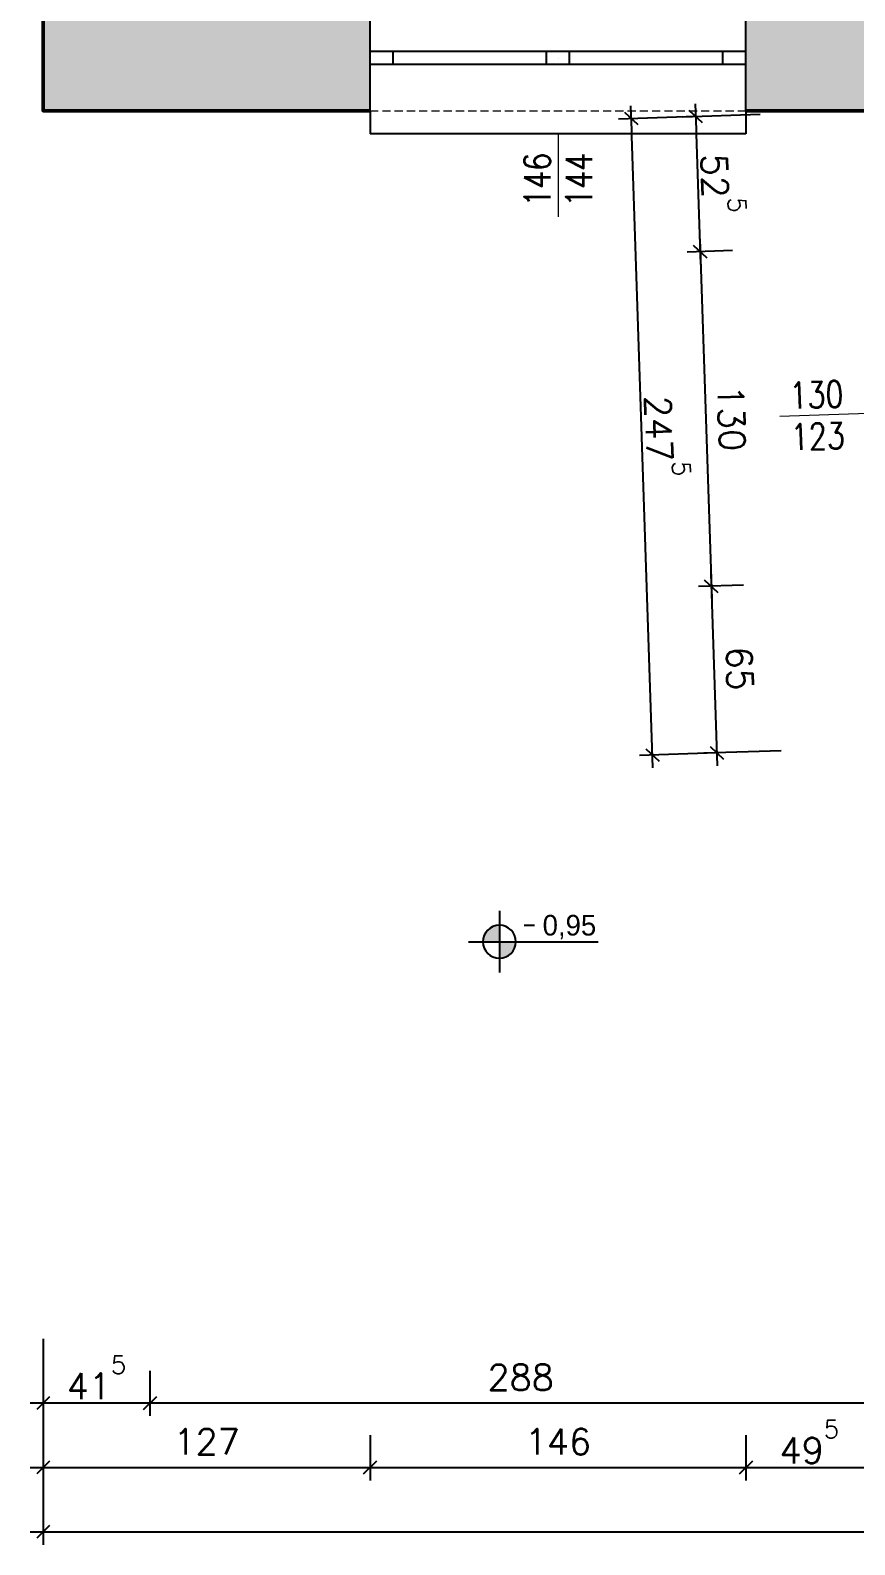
# Model space of a CAD drawing. Header units: centimetres. Extents: x -278 to 5400, y -923 to 511.
# Drawn here: x 1665 to 1985, y -850 to -262 of the extents above; entities that cross this region are included whole.
import ezdxf
from ezdxf.enums import TextEntityAlignment as Align

# ---------------------------------------------------------------- set-up
doc = ezdxf.new("R2010")
doc.units = ezdxf.units.CM
doc.header["$LTSCALE"] = 0.1
doc.linetypes.add('HIDDEN', pattern=[9.525, 6.35, -3.175])
for name, color, linetype, lineweight in [('2DA_ALW', 7, 'Continuous', 25), ('2DA_DIM_5', 7, 'Continuous', 5), ('2DA_HIDDE', 253, 'HIDDEN', 9), ('2DA_OPIS_STOLARKI', 113, 'Continuous', 9), ('2DA_WAL_ISTN', 31, 'Continuous', 50), ('2DA_WIN', 7, 'Continuous', 25)]:
    doc.layers.add(name, color=color, linetype=linetype, lineweight=lineweight)
doc.layers.add('_A_AK_hatch_sciany', color=8, linetype='Continuous', lineweight=5, transparency=0.5)
doc.layers.add('CP_UCSSPEC', color=2, linetype='Continuous')
doc.layers.add('CP_WIPEOUT', color=255, linetype='Continuous')
doc.layers.get('CP_UCSSPEC').off()
doc.styles.add('CP_ATTR', font='ROMANS.SHX')
doc.styles.add('CP_ISOTXT', font='cp_isocp.shx')
doc.styles.add('CP_TXT', font='ROMANS.SHX')
doc.dimstyles.new('CP_ADIM_CM_CM_50', dxfattribs={"dimscale": 5, "dimtxt": 3, "dimasz": 1.5, "dimexe": 1.5, "dimexo": 0, "dimgap": 1.5, "dimtad": 1, "dimtxsty": 'CP_TXT', "dimblk": 'OBLIQUE', "dimcen": 2.5, "dimdle": 1.5, "dimadec": 0, "dimazin": 0, "dimtfac": 1, "dimtix": 1, "dimtmove": 2, "dimatfit": 3, "dimfxl": 1, "dimtvp": 1.5, "dimarcsym": 0})

# ---------------------------------------------------------------- blocks, each defined once
blk = doc.blocks.new('2da_aoz01a')
blk.add_line((0, 1.261), (0, -4.388))
at = {"linetype": 'ByBlock', "style": 'CP_ATTR', "width": 0.8, "flags": 8}
blk.add_attdef('HEIGHT', text='', height=0.85, rotation=270, dxfattribs=at).set_placement((-0.68, -3.183), align=Align.MIDDLE)
blk.add_attdef('WIDTH', text='', height=0.85, rotation=270, dxfattribs=at).set_placement((0.668, -3.183), align=Align.MIDDLE_CENTER)
blk = doc.blocks.new('cp_ucs2d')
at = {"layer": 'Defpoints'}
blk.add_line((0, 0), (0, 0), dxfattribs=at)
blk.add_point((0, 0), dxfattribs=at)
blk = doc.blocks.new('2arch_d254a24000anbn_6a2gvp')
blk.add_wipeout([(-73, 50), (-73, 41), (-73, 41), (-73, 23), (-73, 23), (-73, 18), (-73, 0), (-73, 0), (-73, 0), (73, 0), (73, 0), (73, 0), (73, 18), (73, 23), (73, 23), (73, 41), (73, 41), (73, 50)]).dxf.layer = 'CP_WIPEOUT'
for p, q in [((-73, 41), (-73, 50)), ((-73, 50), (73, 50)), ((73, 41), (73, 50)), ((-73, 41), (-73, 23)), ((-73, 41), (-73, 41)), ((73, 41), (73, 41)), ((73, 41), (73, 23)), ((-73, 23), (73, 23)), ((-73, 23), (-73, 18)), ((-73, 18), (73, 18)), ((-73, 18), (-73, 0)), ((-64, 23), (-64, 18)), ((-4.5, 23), (-4.5, 18)), ((4.5, 23), (4.5, 18)), ((64, 23), (64, 18)), ((73, 23), (73, 18)), ((73, 18), (73, 0)), ((-73, 0), (-73, 0)), ((-73, 0), (-73, 0)), ((-73, 0), (73, 0)), ((73, 0), (73, 0)), ((73, 0), (73, 0))]:
    blk.add_line(p, q)
at = {"layer": '2DA_HIDDE', "ltscale": 5}
for p, q in [((73, 41), (-73, 41)), ((-73, 0), (73, 0))]:
    blk.add_line(p, q, dxfattribs=at)
at = {"layer": 'CP_UCSSPEC'}
blk.add_blockref('cp_ucs2d', (0, 20.5), dxfattribs=at)
at = {"linetype": 'ByBlock', "style": 'CP_ATTR', "flags": 9}
for tag, p in [('OTHER', (-0.17, 0)), ('CHARACTER', (-0.17, 0)), ('ORDER-NO', (-0.17, 0)), ('PRODUCT-TYPE', (-0.17, 0)), ('NUMBER', (-0.17, 0)), ('NAME', (-0.17, 0)), ('PRICE', (-0.16, 0)), ('WEIGHT', (-0.16, 0)), ('ARTICLE', (-0.16, 0)), ('PRODUCER', (-0.17, 0)), ('GROUP', (-0.16, 0))]:
    blk.add_attdef(tag, text='', height=0.00005, dxfattribs=at).set_placement(p, align=Align.MIDDLE_LEFT)
blk = doc.blocks.new('2da_aoz02a')
blk.add_line((0, -1.261), (0, 4.388))
at = {"linetype": 'ByBlock', "style": 'CP_ATTR', "width": 0.8, "flags": 8}
blk.add_attdef('HEIGHT', text='', height=0.85, rotation=270, dxfattribs=at).set_placement((-0.68, 3.183), align=Align.MIDDLE)
at = {"linetype": 'ByBlock', "style": 'CP_ATTR', "width": 0.8}
blk.add_attdef('WIDTH', text='', height=0.85, rotation=270, dxfattribs=at).set_placement((0.668, 3.183), align=Align.MIDDLE_CENTER)
blk = doc.blocks.new('_Oblique')
at = {"color": 0, "linetype": 'ByBlock', "lineweight": -2}
blk.add_line((-0.5, -0.5), (0.5, 0.5), dxfattribs=at)
blk = doc.blocks.new('*D524')
at = {"layer": '2DA_DIM_5', "color": 0, "lineweight": -2}
for p, q in [((1669.74, -820), (1669.74, -850)), ((2614.24, -820), (2614.24, -850)), ((1664.74, -845), (2619.24, -845))]:
    blk.add_line(p, q, dxfattribs=at)
at = {"layer": 'Defpoints', "color": 0}
for p in [(1669.74, -820), (2614.24, -820), (2614.24, -845)]:
    blk.add_point(p, dxfattribs=at)
at = {"layer": '2DA_DIM_5', "color": 0, "lineweight": -2, "xscale": 5, "yscale": 5, "zscale": 5, "rotation": 180}
blk.add_blockref('_Oblique', (1669.74, -845), dxfattribs=at)
at = {"layer": '2DA_DIM_5', "color": 0, "lineweight": -2, "xscale": 5, "yscale": 5, "zscale": 5}
blk.add_blockref('_Oblique', (2614.24, -845), dxfattribs=at)
at = {"layer": '2DA_DIM_5', "color": 0, "insert": (2141.99, -835), "char_height": 10, "attachment_point": 5, "style": 'CP_TXT'}
blk.add_mtext('944{\\A1;{\\H0.7x;\\S5^ ;}}', dxfattribs=at)
blk = doc.blocks.new('*D525')
at = {"layer": '2DA_DIM_5', "color": 0, "lineweight": -2}
for p, q in [((1669.74, -795), (1669.74, -825)), ((1796.74, -807.5), (1796.74, -825)), ((1664.74, -820), (1801.74, -820))]:
    blk.add_line(p, q, dxfattribs=at)
at = {"layer": 'Defpoints', "color": 0}
for p in [(1669.74, -795), (1796.74, -807.5), (1796.74, -820)]:
    blk.add_point(p, dxfattribs=at)
at = {"layer": '2DA_DIM_5', "color": 0, "lineweight": -2, "xscale": 5, "yscale": 5, "zscale": 5, "rotation": 180}
blk.add_blockref('_Oblique', (1669.74, -820), dxfattribs=at)
at = {"layer": '2DA_DIM_5', "color": 0, "lineweight": -2, "xscale": 5, "yscale": 5, "zscale": 5}
blk.add_blockref('_Oblique', (1796.74, -820), dxfattribs=at)
at = {"layer": '2DA_DIM_5', "color": 0, "insert": (1733.24, -810), "char_height": 10, "attachment_point": 5, "style": 'CP_TXT'}
blk.add_mtext('127', dxfattribs=at)
blk = doc.blocks.new('*D526')
at = {"layer": '2DA_DIM_5', "color": 0, "lineweight": -2}
for p, q in [((1796.74, -807.5), (1796.74, -825)), ((1942.74, -807.5), (1942.74, -825)), ((1791.74, -820), (1947.74, -820))]:
    blk.add_line(p, q, dxfattribs=at)
at = {"layer": 'Defpoints', "color": 0}
for p in [(1796.74, -807.5), (1942.74, -807.5), (1942.74, -820)]:
    blk.add_point(p, dxfattribs=at)
at = {"layer": '2DA_DIM_5', "color": 0, "lineweight": -2, "xscale": 5, "yscale": 5, "zscale": 5, "rotation": 180}
blk.add_blockref('_Oblique', (1796.74, -820), dxfattribs=at)
at = {"layer": '2DA_DIM_5', "color": 0, "lineweight": -2, "xscale": 5, "yscale": 5, "zscale": 5}
blk.add_blockref('_Oblique', (1942.74, -820), dxfattribs=at)
at = {"layer": '2DA_DIM_5', "color": 0, "insert": (1869.74, -810), "char_height": 10, "attachment_point": 5, "style": 'CP_TXT'}
blk.add_mtext('146', dxfattribs=at)
blk = doc.blocks.new('*D527')
at = {"layer": '2DA_DIM_5', "color": 0, "lineweight": -2}
for p, q in [((1942.74, -807.5), (1942.74, -825)), ((1992.08, -807.5), (1992.08, -825)), ((1937.74, -820), (1997.08, -820))]:
    blk.add_line(p, q, dxfattribs=at)
at = {"layer": 'Defpoints', "color": 0}
for p in [(1942.74, -807.5), (1992.08, -807.5), (1992.08, -820)]:
    blk.add_point(p, dxfattribs=at)
at = {"layer": '2DA_DIM_5', "color": 0, "lineweight": -2, "xscale": 5, "yscale": 5, "zscale": 5, "rotation": 180}
blk.add_blockref('_Oblique', (1942.74, -820), dxfattribs=at)
at = {"layer": '2DA_DIM_5', "color": 0, "lineweight": -2, "xscale": 5, "yscale": 5, "zscale": 5}
blk.add_blockref('_Oblique', (1992.08, -820), dxfattribs=at)
at = {"layer": '2DA_DIM_5', "color": 0, "insert": (1967.41, -810), "char_height": 10, "attachment_point": 5, "style": 'CP_TXT'}
blk.add_mtext('49{\\A1;{\\H0.7x;\\S5^ ;}}', dxfattribs=at)
blk = doc.blocks.new('*D538')
at = {"layer": '2DA_DIM_5', "color": 0, "lineweight": -2}
for p, q in [((1711.24, -782.5), (1711.24, -800)), ((1999.24, -782.5), (1999.24, -800)), ((2004.24, -795), (1706.24, -795))]:
    blk.add_line(p, q, dxfattribs=at)
at = {"layer": 'Defpoints', "color": 0}
for p in [(1711.24, -782.5), (1999.24, -782.5), (1711.24, -795)]:
    blk.add_point(p, dxfattribs=at)
at = {"layer": '2DA_DIM_5', "color": 0, "lineweight": -2, "xscale": 5, "yscale": 5, "zscale": 5, "rotation": 180}
blk.add_blockref('_Oblique', (1711.24, -795), dxfattribs=at)
at = {"layer": '2DA_DIM_5', "color": 0, "lineweight": -2, "xscale": 5, "yscale": 5, "zscale": 5}
blk.add_blockref('_Oblique', (1999.24, -795), dxfattribs=at)
at = {"layer": '2DA_DIM_5', "color": 0, "insert": (1855.24, -785), "char_height": 10, "attachment_point": 5, "style": 'CP_TXT'}
blk.add_mtext('288', dxfattribs=at)
blk = doc.blocks.new('*D539')
at = {"layer": '2DA_DIM_5', "color": 0, "lineweight": -2}
for p, q in [((1669.74, -770), (1669.74, -800)), ((1711.24, -782.5), (1711.24, -800)), ((1716.24, -795), (1664.74, -795))]:
    blk.add_line(p, q, dxfattribs=at)
at = {"layer": 'Defpoints', "color": 0}
for p in [(1669.74, -770), (1711.24, -782.5), (1669.74, -795)]:
    blk.add_point(p, dxfattribs=at)
at = {"layer": '2DA_DIM_5', "color": 0, "lineweight": -2, "xscale": 5, "yscale": 5, "zscale": 5, "rotation": 180}
blk.add_blockref('_Oblique', (1669.74, -795), dxfattribs=at)
at = {"layer": '2DA_DIM_5', "color": 0, "lineweight": -2, "xscale": 5, "yscale": 5, "zscale": 5}
blk.add_blockref('_Oblique', (1711.24, -795), dxfattribs=at)
at = {"layer": '2DA_DIM_5', "color": 0, "insert": (1690.49, -785), "char_height": 10, "attachment_point": 5, "style": 'CP_TXT'}
blk.add_mtext('41{\\A1;{\\H0.7x;\\S5^ ;}}', dxfattribs=at)
blk = doc.blocks.new('*D544')
at = {"layer": '2DA_DIM_5', "color": 0, "lineweight": -2}
for p, q in [((1906.58, -548.23), (1898.08, -291.1)), ((1923.24, -295.28), (1893.25, -296.27)), ((1931.4, -542.41), (1901.42, -543.4))]:
    blk.add_line(p, q, dxfattribs=at)
at = {"layer": 'Defpoints', "color": 0}
for p in [(1898.25, -296.1), (1923.24, -295.28), (1931.4, -542.41)]:
    blk.add_point(p, dxfattribs=at)
at = {"layer": '2DA_DIM_5', "color": 0, "lineweight": -2, "xscale": 5, "yscale": 5, "zscale": 5}
for p, rotation in [((1898.25, -296.1), 91.89338584574598), ((1906.42, -543.23), 271.893385845746)]:
    blk.add_blockref('_Oblique', p, dxfattribs=dict(at, rotation=rotation))
at = {"layer": '2DA_DIM_5', "color": 0, "insert": (1912.33, -419.34), "char_height": 10, "attachment_point": 5, "rotation": 271.89339, "style": 'CP_TXT'}
blk.add_mtext('247{\\A1;{\\H0.7x;\\S5^ ;}}', dxfattribs=at)
blk = doc.blocks.new('*D545')
at = {"layer": '2DA_DIM_5', "color": 0, "lineweight": -2}
for p, q in [((1923.07, -290.28), (1925.13, -352.75)), ((1948.22, -294.45), (1918.24, -295.44)), ((1937.46, -347.33), (1919.97, -347.91))]:
    blk.add_line(p, q, dxfattribs=at)
at = {"layer": 'Defpoints', "color": 0}
for p in [(1948.22, -294.45), (1924.97, -347.75), (1937.46, -347.33)]:
    blk.add_point(p, dxfattribs=at)
at = {"layer": '2DA_DIM_5', "color": 0, "lineweight": -2, "xscale": 5, "yscale": 5, "zscale": 5}
for p, rotation in [((1923.24, -295.28), 91.8933858457461), ((1924.97, -347.75), 271.8933858457461)]:
    blk.add_blockref('_Oblique', p, dxfattribs=dict(at, rotation=rotation))
at = {"layer": '2DA_DIM_5', "color": 0, "insert": (1934.1, -321.18), "char_height": 10, "attachment_point": 5, "rotation": 271.89339, "style": 'CP_TXT'}
blk.add_mtext('52{\\A1;{\\H0.7x;\\S5^ ;}}', dxfattribs=at)
blk = doc.blocks.new('*D546')
at = {"layer": '2DA_DIM_5', "color": 0, "lineweight": -2}
for p, q in [((1924.8, -342.75), (1929.43, -482.67)), ((1937.46, -347.33), (1919.97, -347.91)), ((1941.76, -477.26), (1924.27, -477.84))]:
    blk.add_line(p, q, dxfattribs=at)
at = {"layer": 'Defpoints', "color": 0}
for p in [(1937.46, -347.33), (1929.26, -477.68), (1941.76, -477.26)]:
    blk.add_point(p, dxfattribs=at)
at = {"layer": '2DA_DIM_5', "color": 0, "lineweight": -2, "xscale": 5, "yscale": 5, "zscale": 5}
for p, rotation in [((1924.97, -347.75), 91.89338584574601), ((1929.26, -477.68), 271.893385845746)]:
    blk.add_blockref('_Oblique', p, dxfattribs=dict(at, rotation=rotation))
at = {"layer": '2DA_DIM_5', "color": 0, "insert": (1937.11, -412.38), "char_height": 10, "attachment_point": 5, "rotation": 271.89339, "style": 'CP_TXT'}
blk.add_mtext('130', dxfattribs=at)
blk = doc.blocks.new('*D547')
at = {"layer": '2DA_DIM_5', "color": 0, "lineweight": -2}
for p, q in [((1929.1, -472.68), (1931.57, -547.41)), ((1941.76, -477.26), (1924.27, -477.84)), ((1956.39, -541.58), (1926.41, -542.57))]:
    blk.add_line(p, q, dxfattribs=at)
at = {"layer": 'Defpoints', "color": 0}
for p in [(1941.76, -477.26), (1931.4, -542.41), (1956.39, -541.58)]:
    blk.add_point(p, dxfattribs=at)
at = {"layer": '2DA_DIM_5', "color": 0, "lineweight": -2, "xscale": 5, "yscale": 5, "zscale": 5}
for p, rotation in [((1929.26, -477.68), 91.8933858457459), ((1931.4, -542.41), 271.8933858457459)]:
    blk.add_blockref('_Oblique', p, dxfattribs=dict(at, rotation=rotation))
at = {"layer": '2DA_DIM_5', "color": 0, "insert": (1940.33, -509.71), "char_height": 10, "attachment_point": 5, "rotation": 271.89339, "style": 'CP_TXT'}
blk.add_mtext('65', dxfattribs=at)
blk = doc.blocks.new('*D554')
at = {"layer": '2DA_DIM_5', "color": 0, "lineweight": -2}
blk.add_arc((2290.24, -293), 78.12, 271.89339, 0, dxfattribs=at)
at = {"layer": 'Defpoints', "color": 0}
for p in [(1669.74, -293), (2290.24, -293), (2614.24, -293), (2330.78, -359.78), (2298.09, -530.29)]:
    blk.add_point(p, dxfattribs=at)
at = {"layer": '2DA_DIM_5', "color": 0, "lineweight": -2, "xscale": 5, "yscale": 5, "zscale": 5}
for p, rotation in [((2368.36, -293), 90), ((2292.82, -371.08), 181.8933858457463)]:
    blk.add_blockref('_Oblique', p, dxfattribs=dict(at, rotation=rotation))
at = {"layer": '2DA_DIM_5', "color": 0, "insert": (2339.2, -340.37), "char_height": 10, "attachment_point": 5, "rotation": 45.94669, "style": 'CP_TXT'}
blk.add_mtext('88%%d', dxfattribs=at)
blk = doc.blocks.new('cpsar_sw_x003')
blk.add_line((-0.25, 0), (0.25, 0))
blk = doc.blocks.new('2da_wys13_fk9wgmj')
h = blk.add_hatch(color=256)
h.paths.add_polyline_path([(0, 0.8, 0.414214), (-0.8, 0), (0, 0)])
h.paths.add_polyline_path([(0.8, 0), (0, 0), (0, -0.8, 0.414214)])
for p, q in [((0, 1.5), (0, -1.5)), ((-1.5, 0), (4.8, 0))]:
    blk.add_line(p, q)
for start, end in [(90, 180), (0, 90), (180, 270), (270, 0)]:
    blk.add_arc((0, 0), 0.8, start, end)
blk.add_blockref('cpsar_sw_x003', (1.45, 0.8))
at = {"linetype": 'ByBlock', "style": 'CP_ISOTXT'}
for tag, p in [('VAL', (2.1, 0.3)), ('MARK', (2.1, -1.3))]:
    blk.add_attdef(tag, p, '', height=1, dxfattribs=at)

msp = doc.modelspace()

# ---------------------------------------------------------------- hatches: boundary and pattern name
at = {"layer": '_A_AK_hatch_sciany'}
h = msp.add_hatch(color=256, dxfattribs=at)
h.paths.add_polyline_path([(2212.743, -275), (2212.743, -293), (2328.742, -293), (2328.742, -275), (2328.742, -270), (2328.742, -252), (2322.742, -252), (2284.242, -252), (2284.242, -111), (2279.742, -111), (2270.242, -111), (2266.242, -111), (2235.243, -111), (2235.243, -120.5), (2235.243, -125), (2270.242, -125), (2270.242, -252), (2212.743, -252), (2212.743, -270)])
h.paths.add_polyline_path([(2141.243, -111), (2141.243, -252), (2116.743, -252), (2116.743, -285), (2116.743, -293), (2164.743, -293), (2164.743, -275), (2164.743, -270), (2164.743, -252), (2155.243, -252), (2155.243, -125), (2155.243, -120.5), (2155.243, -111)])
h.paths.add_polyline_path([(2021.743, -252), (2013.243, -252), (2013.243, -191), (2003.743, -191), (1999.243, -191), (1999.243, -252), (1942.742, -252), (1942.742, -270), (1942.742, -275), (1942.742, -293), (2021.743, -293), (2021.743, -285)])
h.paths.add_polyline_path([(1796.742, -252), (1711.243, -252), (1711.243, -180), (1711.243, -160), (1711.243, -140), (1711.243, -120), (1711.243, -100), (1711.243, -80), (1711.243, -53.05), (1684.243, -53.05), (1669.743, -53.05), (1669.743, -293), (1796.742, -293), (1796.742, -275), (1796.742, -270)])
h.paths.add_polyline_path([(1698.243, -62.966), (1698.243, -76.966), (1684.243, -76.966), (1684.243, -62.966)], flags=16)

# ---------------------------------------------------------------- linework, layer by layer
at = {"layer": '2DA_WAL_ISTN'}
msp.add_lwpolyline([(2614.243, 361), (1669.743, 361), (1669.743, -293), (2614.243, -293)], close=True, dxfattribs=at)

# ---------------------------------------------------------------- block references
at = {"layer": '2DA_ALW', "xscale": 8, "yscale": 8, "zscale": 8}
msp.add_blockref('2da_wys13_fk9wgmj', (1846.965, -615.759), dxfattribs=at).add_auto_attribs({'VAL': '0,95'})
at = {"layer": '2DA_OPIS_STOLARKI'}
ref = msp.add_blockref('2da_aoz01a', (1869.742, -281.591), dxfattribs=dict(at, xscale=-12, yscale=12, zscale=12))
ref.add_attrib('HEIGHT', '144', dxfattribs={"layer": '0', "linetype": 'ByBlock', "height": 10.2, "rotation": 90, "style": 'CP_ATTR', "width": 0.8, "flags": 8}).set_placement((1877.898, -319.788), align=Align.MIDDLE)
ref.add_attrib('WIDTH', '146', dxfattribs={"layer": '0', "linetype": 'ByBlock', "height": 10.2, "rotation": 90, "style": 'CP_ATTR', "width": 0.8, "flags": 8}).set_placement((1861.731, -319.788), align=Align.MIDDLE_CENTER)
at = {"layer": '2DA_OPIS_STOLARKI', "xscale": 12, "yscale": 12, "zscale": 12, "rotation": 91.89338584574598}
msp.add_blockref('2da_aoz02a', (2008.542, -410.021), dxfattribs=at).add_auto_attribs({'WIDTH': '130', 'HEIGHT': '123'})

# ---------------------------------------------------------------- dimensions: what is measured, and where the dimension line sits
at = {"layer": '2DA_DIM_5'}
for base, p1, p2, text, picture, middle in [((1929.265, -477.677), (1937.463, -347.335), (1941.758, -477.264), '130', '*D546', (1937.112, -412.382)), ((1931.405, -542.408), (1941.758, -477.264), (1956.391, -541.582), '65', '*D547', (1940.329, -509.712))]:
    dim = msp.add_linear_dim(base=base, p1=p1, p2=p2, angle=91.893386, text=text, dimstyle='CP_ADIM_CM_CM_50', override={"dimtxt": 2, "dimasz": 1, "dimexe": 1, "dimgap": 1, "dimdle": 1, "dimtvp": 1}, dxfattribs=at)
    dim.commit()
    dim.dimension.update_dxf_attribs({"geometry": picture, "text_midpoint": middle})
for base, p1, p2, text, picture, middle in [((1669.743, -795), (1711.243, -782.5), (1669.743, -770), '41{\\A1;{\\H0.7x;\\S5^ ;}}', '*D539', (1690.493, -785)), ((1711.243, -795), (1999.243, -782.5), (1711.243, -782.5), '288', '*D538', (1855.243, -785)), ((1796.742, -820), (1669.743, -795), (1796.742, -807.5), '127', '*D525', (1733.243, -810)), ((1942.742, -820), (1796.742, -807.5), (1942.742, -807.5), '146', '*D526', (1869.742, -810)), ((1992.08, -820), (1942.742, -807.5), (1992.08, -807.5), '49{\\A1;{\\H0.7x;\\S5^ ;}}', '*D527', (1967.411, -810)), ((2614.243, -845), (1669.743, -820), (2614.243, -820), '944{\\A1;{\\H0.7x;\\S5^ ;}}', '*D524', (2141.993, -835))]:
    dim = msp.add_linear_dim(base=base, p1=p1, p2=p2, text=text, dimstyle='CP_ADIM_CM_CM_50', override={"dimtxt": 2, "dimasz": 1, "dimexe": 1, "dimgap": 1, "dimdle": 1, "dimtvp": 1}, dxfattribs=at)
    dim.commit()
    dim.dimension.update_dxf_attribs({"geometry": picture, "text_midpoint": middle})

# ---------------------------------------------------------------- next in the draw order: block references
at = {"layer": '2DA_WIN', "rotation": 180}
msp.add_blockref('2arch_d254a24000anbn_6a2gvp', (1869.742, -252), dxfattribs=at)

# ---------------------------------------------------------------- next in the draw order: dimensions: what is measured, and where the dimension line sits
at = {"layer": '2DA_DIM_5'}
dim = msp.add_angular_dim_2l(base=(2330.785, -359.778), line1=((2290.243, -293), (2298.087, -530.286)), line2=((1669.743, -293), (2614.243, -293)), dimstyle='CP_ADIM_CM_CM_50', override={"dimtxt": 2, "dimasz": 1, "dimexe": 1, "dimgap": 1, "dimdle": 1, "dimtvp": 1}, dxfattribs=at)
dim.commit()
dim.dimension.update_dxf_attribs({"geometry": '*D554', "text_midpoint": (2339.202, -340.367)})
for base, p1, p2, text, picture, middle in [((1898.249, -296.102), (1931.405, -542.408), (1923.235, -295.276), '247{\\A1;{\\H0.7x;\\S5^ ;}}', '*D544', (1912.328, -419.337)), ((1924.97, -347.748), (1948.221, -294.45), (1937.463, -347.335), '52{\\A1;{\\H0.7x;\\S5^ ;}}', '*D545', (1934.097, -321.181))]:
    dim = msp.add_linear_dim(base=base, p1=p1, p2=p2, angle=91.893386, text=text, dimstyle='CP_ADIM_CM_CM_50', override={"dimtxt": 2, "dimasz": 1, "dimexe": 1, "dimgap": 1, "dimdle": 1, "dimtvp": 1}, dxfattribs=at)
    dim.commit()
    dim.dimension.update_dxf_attribs({"geometry": picture, "text_midpoint": middle})

doc.saveas('drawing.dxf')
